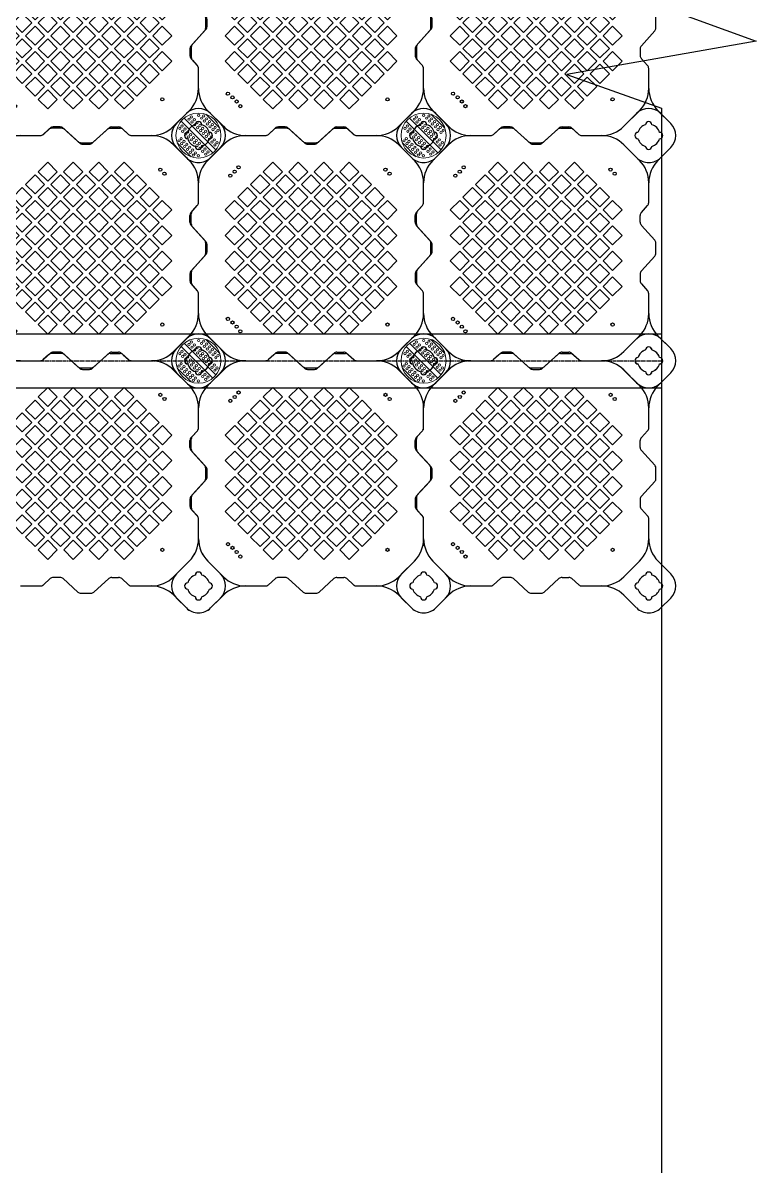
# Model space of a CAD drawing. Header units: millimetres. Extents: x -1612139 to -1260738, y 1141106 to 1536160.
# Drawn here: x -1422530 to -1420902, y 1155843 to 1158397 of the extents above; entities that cross this region are included whole.
import ezdxf

# ---------------------------------------------------------------- set-up
doc = ezdxf.new("R2010")
doc.units = ezdxf.units.MM
doc.header["$LTSCALE"] = 10
doc.linetypes.add('-6_350_HOLE$0$DASH', pattern=[0.35, 0.25, -0.1])
doc.layers.get('0').update_dxf_attribs({"linetype": 'CONTINUOUS'})
doc.layers.add('2维浮筒', color=150, linetype='CONTINUOUS', lineweight=9)
doc.layers.add('苗木图例', color=116, linetype='CONTINUOUS', lineweight=15)
doc.layers.add('DIM_SYMB', color=3, linetype='CONTINUOUS')
doc.layers.add('面板', color=253, linetype='CONTINUOUS')

# ---------------------------------------------------------------- blocks, each defined once
blk = doc.blocks.new('旗华浮筒')
at = {"layer": '面板'}
for p, q in [((-548.8, 526.9), (-526.9, 548.8)), ((-473.2, 548.8), (-444.8, 520.5)), ((-26.8, 548.8), (-55.2, 520.5)), ((26.9, 548.8), (48.8, 526.9)), ((-332.9, 513.4), (-344.7, 502.6)), ((-303.9, 516), (-326.1, 516)), ((-297.1, 513.4), (-264.4, 483.6)), ((-202.9, 513.4), (-235.6, 483.6)), ((-196.1, 516), (-173.9, 516)), ((-167.1, 513.4), (-155.3, 502.6)), ((-395.4, 500), (-351.5, 500)), ((-148.5, 500), (-104.7, 500)), ((-548.8, 473.2), (-520.5, 444.8)), ((-479.5, 444.8), (-444.8, 479.5)), ((-257.6, 481), (-242.4, 481)), ((-20.5, 444.8), (-55.2, 479.5)), ((48.8, 473.2), (20.5, 444.8)), ((-500, 351.5), (-500, 395.4)), ((0, 351.3), (0, 395.4)), ((-513.4, 332.9), (-502.6, 344.7)), ((-16.4, 329.4), (-2.6, 344.5)), ((-516, 303.9), (-516, 326.1)), ((-19, 307.4), (-19, 322.6)), ((-513.4, 297.1), (-483.6, 264.4)), ((-16.4, 300.6), (13.4, 267.9)), ((-481, 242.4), (-481, 257.6)), ((16, 238.9), (16, 261.1)), ((-513.4, 202.9), (-483.6, 235.6)), ((-16.4, 199.4), (13.4, 232.1)), ((-516, 196.1), (-516, 173.9)), ((-19, 192.6), (-19, 177.4)), ((-513.4, 167.1), (-502.6, 155.3)), ((-16.4, 170.6), (-2.6, 155.5)), ((-500, 104.7), (-500, 148.5)), ((0, 104.7), (0, 148.7)), ((-548.8, 26.8), (-520.5, 55.2)), ((-444.8, 20.5), (-479.5, 55.2)), ((-55.2, 20.5), (-20.5, 55.2)), ((48.8, 26.8), (20.5, 55.2)), ((-395.4, 0), (-351.3, 0)), ((-329.4, 16.4), (-344.5, 2.6)), ((-307.4, 19), (-322.6, 19)), ((-300.6, 16.4), (-267.9, -13.4)), ((-199.4, 16.4), (-232.1, -13.4)), ((-192.6, 19), (-177.4, 19)), ((-170.6, 16.4), (-155.5, 2.6)), ((-148.7, 0), (-104.7, 0)), ((-473.2, -48.8), (-444.8, -20.5)), ((-261.1, -16), (-238.9, -16)), ((-26.8, -48.8), (-55.2, -20.5)), ((-526.9, -48.8), (-548.8, -26.9)), ((48.8, -26.9), (26.9, -48.8))]:
    blk.add_line(p, q, dxfattribs=at)
for points in [[(-334.9, 398.5), (-313.6, 419.7), (-334.9, 440.9), (-356.1, 419.7)], [(-278.3, 398.5), (-257.1, 419.7), (-278.3, 440.9), (-299.5, 419.7)], [(-221.7, 398.5), (-200.5, 419.7), (-221.7, 440.9), (-242.9, 419.7)], [(-165.1, 398.5), (-143.9, 419.7), (-165.1, 440.9), (-186.4, 419.7)], [(-363.1, 370.2), (-341.9, 391.4), (-363.1, 412.6), (-384.4, 391.4)], [(-306.6, 370.2), (-285.4, 391.4), (-306.6, 412.6), (-327.8, 391.4)], [(-250, 370.2), (-228.8, 391.4), (-250, 412.6), (-271.2, 391.4)], [(-193.4, 370.2), (-172.2, 391.4), (-193.4, 412.6), (-214.6, 391.4)], [(-136.9, 370.2), (-115.6, 391.4), (-136.9, 412.6), (-158.1, 391.4)], [(-391.4, 341.9), (-370.2, 363.1), (-391.4, 384.4), (-412.6, 363.1)], [(-334.9, 341.9), (-313.6, 363.1), (-334.9, 384.4), (-356.1, 363.1)], [(-278.3, 341.9), (-257.1, 363.1), (-278.3, 384.4), (-299.5, 363.1)], [(-221.7, 341.9), (-200.5, 363.1), (-221.7, 384.4), (-242.9, 363.1)], [(-165.1, 341.9), (-143.9, 363.1), (-165.1, 384.4), (-186.4, 363.1)], [(-108.6, 341.9), (-87.4, 363.1), (-108.6, 384.4), (-129.8, 363.1)], [(-419.7, 313.6), (-398.5, 334.9), (-419.7, 356.1), (-440.9, 334.9)], [(-363.1, 313.6), (-341.9, 334.9), (-363.1, 356.1), (-384.4, 334.9)], [(-306.6, 313.6), (-285.4, 334.9), (-306.6, 356.1), (-327.8, 334.9)], [(-250, 313.6), (-228.8, 334.9), (-250, 356.1), (-271.2, 334.9)], [(-193.4, 313.6), (-172.2, 334.9), (-193.4, 356.1), (-214.6, 334.9)], [(-136.9, 313.6), (-115.6, 334.9), (-136.9, 356.1), (-158.1, 334.9)], [(-80.3, 313.6), (-59.1, 334.9), (-80.3, 356.1), (-101.5, 334.9)], [(-391.4, 285.4), (-370.2, 306.6), (-391.4, 327.8), (-412.6, 306.6)], [(-334.9, 285.4), (-313.6, 306.6), (-334.9, 327.8), (-356.1, 306.6)], [(-278.3, 285.4), (-257.1, 306.6), (-278.3, 327.8), (-299.5, 306.6)], [(-221.7, 285.4), (-200.5, 306.6), (-221.7, 327.8), (-242.9, 306.6)], [(-165.1, 285.4), (-143.9, 306.6), (-165.1, 327.8), (-186.4, 306.6)], [(-108.6, 285.4), (-87.4, 306.6), (-108.6, 327.8), (-129.8, 306.6)], [(-419.7, 257.1), (-398.5, 278.3), (-419.7, 299.5), (-440.9, 278.3)], [(-363.1, 257.1), (-341.9, 278.3), (-363.1, 299.5), (-384.4, 278.3)], [(-306.6, 257.1), (-285.4, 278.3), (-306.6, 299.5), (-327.8, 278.3)], [(-250, 257.1), (-228.8, 278.3), (-250, 299.5), (-271.2, 278.3)], [(-193.4, 257.1), (-172.2, 278.3), (-193.4, 299.5), (-214.6, 278.3)], [(-136.9, 257.1), (-115.6, 278.3), (-136.9, 299.5), (-158.1, 278.3)], [(-80.3, 257.1), (-59.1, 278.3), (-80.3, 299.5), (-101.5, 278.3)], [(-391.4, 228.8), (-370.2, 250), (-391.4, 271.2), (-412.6, 250)], [(-334.9, 228.8), (-313.6, 250), (-334.9, 271.2), (-356.1, 250)], [(-278.3, 228.8), (-257.1, 250), (-278.3, 271.2), (-299.5, 250)], [(-221.7, 228.8), (-200.5, 250), (-221.7, 271.2), (-242.9, 250)], [(-165.1, 228.8), (-143.9, 250), (-165.1, 271.2), (-186.4, 250)], [(-108.6, 228.8), (-87.4, 250), (-108.6, 271.2), (-129.8, 250)], [(-419.7, 200.5), (-398.5, 221.7), (-419.7, 242.9), (-440.9, 221.7)], [(-363.1, 200.5), (-341.9, 221.7), (-363.1, 242.9), (-384.4, 221.7)], [(-306.6, 200.5), (-285.4, 221.7), (-306.6, 242.9), (-327.8, 221.7)], [(-250, 200.5), (-228.8, 221.7), (-250, 242.9), (-271.2, 221.7)], [(-193.4, 200.5), (-172.2, 221.7), (-193.4, 242.9), (-214.6, 221.7)], [(-136.9, 200.5), (-115.6, 221.7), (-136.9, 242.9), (-158.1, 221.7)], [(-80.3, 200.5), (-59.1, 221.7), (-80.3, 242.9), (-101.5, 221.7)], [(-391.4, 172.2), (-370.2, 193.4), (-391.4, 214.6), (-412.6, 193.4)], [(-334.9, 172.2), (-313.6, 193.4), (-334.9, 214.6), (-356.1, 193.4)], [(-278.3, 172.2), (-257.1, 193.4), (-278.3, 214.6), (-299.5, 193.4)], [(-221.7, 172.2), (-200.5, 193.4), (-221.7, 214.6), (-242.9, 193.4)], [(-165.1, 172.2), (-143.9, 193.4), (-165.1, 214.6), (-186.4, 193.4)], [(-108.6, 172.2), (-87.4, 193.4), (-108.6, 214.6), (-129.8, 193.4)], [(-419.7, 143.9), (-398.5, 165.1), (-419.7, 186.4), (-440.9, 165.1)], [(-363.1, 143.9), (-341.9, 165.1), (-363.1, 186.4), (-384.4, 165.1)], [(-306.6, 143.9), (-285.4, 165.1), (-306.6, 186.4), (-327.8, 165.1)], [(-250, 143.9), (-228.8, 165.1), (-250, 186.4), (-271.2, 165.1)], [(-193.4, 143.9), (-172.2, 165.1), (-193.4, 186.4), (-214.6, 165.1)], [(-136.9, 143.9), (-115.6, 165.1), (-136.9, 186.4), (-158.1, 165.1)], [(-80.3, 143.9), (-59.1, 165.1), (-80.3, 186.4), (-101.5, 165.1)], [(-391.4, 115.6), (-370.2, 136.9), (-391.4, 158.1), (-412.6, 136.9)], [(-334.9, 115.6), (-313.6, 136.9), (-334.9, 158.1), (-356.1, 136.9)], [(-278.3, 115.6), (-257.1, 136.9), (-278.3, 158.1), (-299.5, 136.9)], [(-221.7, 115.6), (-200.5, 136.9), (-221.7, 158.1), (-242.9, 136.9)], [(-165.1, 115.6), (-143.9, 136.9), (-165.1, 158.1), (-186.4, 136.9)], [(-108.6, 115.6), (-87.4, 136.9), (-108.6, 158.1), (-129.8, 136.9)], [(-363.1, 87.4), (-341.9, 108.6), (-363.1, 129.8), (-384.4, 108.6)], [(-306.6, 87.4), (-285.4, 108.6), (-306.6, 129.8), (-327.8, 108.6)], [(-250, 87.4), (-228.8, 108.6), (-250, 129.8), (-271.2, 108.6)], [(-193.4, 87.4), (-172.2, 108.6), (-193.4, 129.8), (-214.6, 108.6)], [(-136.9, 87.4), (-115.6, 108.6), (-136.9, 129.8), (-158.1, 108.6)], [(-334.9, 59.1), (-313.6, 80.3), (-334.9, 101.5), (-356.1, 80.3)], [(-278.3, 59.1), (-257.1, 80.3), (-278.3, 101.5), (-299.5, 80.3)], [(-221.7, 59.1), (-200.5, 80.3), (-221.7, 101.5), (-242.9, 80.3)], [(-165.1, 59.1), (-143.9, 80.3), (-165.1, 101.5), (-186.4, 80.3)]]:
    blk.add_lwpolyline(points, close=True, dxfattribs=at)
for centre in [(-429.4, 411), (-419.7, 419.7), (-411, 429.4), (-84.8, 424.4), (-75.6, 415.2), (-434.7, 92.9), (-424.4, 84.8), (-415.2, 75.6), (-80.3, 80.3), (-407.1, 65.3)]:
    blk.add_circle(centre, 3.5, dxfattribs=at)
for centre, radius, start, end in [((-500, 522), 38, 45, 135), ((0, 522), 38, 45, 135), ((-522, 500), 38, 135, 225), ((-500, 500), 25, 106.2602, 163.7398), ((-500, 524), 7, 0, 180), ((-500, 500), 25, 16.2602, 73.7398), ((-395.3, 570), 70, 225, 270), ((-326.1, 506), 10, 90, 132.2737), ((-303.9, 506), 10, 47.7263, 90), ((-196.1, 506), 10, 90, 132.2737), ((-173.9, 506), 10, 47.7263, 90), ((-104.7, 570), 70, 270, 315), ((0, 500), 25, 106.2602, 163.7398), ((0, 524), 7, 0, 180), ((0, 500), 25, 16.2602, 73.7398), ((22, 500), 38, 315, 45), ((-524, 500), 7, 90, 270), ((-500, 500), 25, 196.2602, 253.7398), ((-500, 500), 25, 286.2602, 343.7398), ((-476, 500), 7, 270, 90), ((-395.3, 430), 70, 90, 135), ((-351.5, 510), 10, 270, 312.2737), ((-148.5, 510), 10, 227.7263, 270), ((-104.7, 430), 70, 45, 90), ((-24, 500), 7, 90, 270), ((0, 500), 25, 196.2602, 253.7398), ((0, 500), 25, 286.2602, 343.7398), ((24, 500), 7, 270, 90), ((-500, 476), 7, 180, 0), ((-257.6, 491), 10, 227.7263, 270), ((-242.4, 491), 10, 270, 312.2737), ((0, 476), 7, 180, 0), ((-570, 395.3), 70, 0, 45), ((-430, 395.3), 70, 135, 180), ((-70, 395.3), 70, 0, 45), ((70, 395.3), 70, 135, 180), ((-506, 326.1), 10, 137.7263, 180), ((-510, 351.5), 10, 317.7263, 0), ((-10, 351.3), 10, 317.7263, 0), ((-9, 322.6), 10, 137.7263, 180), ((-9, 307.4), 10, 180, 222.2737), ((-506, 303.9), 10, 180, 222.2737), ((-491, 257.6), 10, 0, 42.2737), ((6, 261.1), 10, 0, 42.2737), ((-491, 242.4), 10, 317.7263, 0), ((6, 238.9), 10, 317.7263, 0), ((-506, 196.1), 10, 137.7263, 180), ((-9, 192.6), 10, 137.7263, 180), ((-506, 173.9), 10, 180, 222.2737), ((-510, 148.5), 10, 0, 42.2737), ((-9, 177.4), 10, 180, 222.2737), ((-10, 148.7), 10, 0, 42.2737), ((-570, 104.7), 70, 315, 0), ((-430, 104.7), 70, 180, 225), ((-70, 104.7), 70, 315, 0), ((70, 104.7), 70, 180, 225), ((-522, 0), 38, 135, 225), ((-500, 24), 7, 0, 180), ((0, 24), 7, 0, 180), ((22, 0), 38, 315, 45), ((-524, 0), 7, 90, 270), ((-500, 0), 25, 106.2602, 163.7398), ((-500, 0), 25, 16.2602, 73.7398), ((-476, 0), 7, 270, 90), ((-395.3, 70), 70, 225, 270), ((-395.3, -70), 70, 90, 135), ((-351.3, 10), 10, 270, 312.2737), ((-322.6, 9), 10, 90, 132.2737), ((-307.4, 9), 10, 47.7263, 90), ((-192.6, 9), 10, 90, 132.2737), ((-177.4, 9), 10, 47.7263, 90), ((-148.7, 10), 10, 227.7263, 270), ((-104.7, 70), 70, 270, 315), ((-104.7, -70), 70, 45, 90), ((-24, 0), 7, 90, 270), ((0, 0), 25, 106.2602, 163.7398), ((0, 0), 25, 16.2602, 73.7398), ((24, 0), 7, 270, 90), ((-500, 0), 25, 196.2602, 253.7398), ((-500, -24), 7, 180, 0), ((-500, 0), 25, 286.2602, 343.7398), ((-261.1, -6), 10, 227.7263, 270), ((-238.9, -6), 10, 270, 312.2737), ((0, 0), 25, 196.2602, 253.7398), ((0, -24), 7, 180, 0), ((0, 0), 25, 286.2602, 343.7398), ((-500, -22), 38, 225, 315), ((0, -22), 38, 225, 315)]:
    blk.add_arc(centre, radius, start, end, dxfattribs=at)
blk = doc.blocks.new('getr')
at = {"layer": '面板'}
for p, q in [((49316.2, -33155), (49287.9, -33183.4)), ((49294.2, -33177), (49316.2, -33155)), ((49369.9, -33155), (49398.2, -33183.4)), ((49370, -33155), (49391.9, -33177)), ((49816.2, -33155), (49787.9, -33183.4)), ((49794.2, -33177), (49816.2, -33155)), ((49869.9, -33155), (49898.2, -33183.4)), ((49870, -33155), (49891.9, -33177)), ((50316.2, -33155), (50287.9, -33183.4)), ((50370, -33155), (50391.9, -33177)), ((49010.2, -33190.5), (48998.3, -33201.3)), ((49039.2, -33187.9), (49016.9, -33187.9)), ((49045.9, -33190.5), (49078.7, -33220.3)), ((49140.2, -33190.5), (49107.4, -33220.3)), ((49146.9, -33187.9), (49169.2, -33187.9)), ((49175.9, -33190.5), (49187.8, -33201.3)), ((49510.2, -33190.5), (49498.3, -33201.3)), ((49539.2, -33187.9), (49516.9, -33187.9)), ((49545.9, -33190.5), (49578.7, -33220.3)), ((49640.2, -33190.5), (49607.4, -33220.3)), ((49646.9, -33187.9), (49669.2, -33187.9)), ((49675.9, -33190.5), (49687.8, -33201.3)), ((50010.2, -33190.5), (49998.3, -33201.3)), ((50039.2, -33187.9), (50016.9, -33187.9)), ((50045.9, -33190.5), (50078.7, -33220.3)), ((50140.2, -33190.5), (50107.4, -33220.3)), ((50146.9, -33187.9), (50169.2, -33187.9)), ((50175.9, -33190.5), (50187.8, -33201.3)), ((48947.7, -33203.9), (48991.6, -33203.9)), ((49194.5, -33203.9), (49238.3, -33203.9)), ((49447.7, -33203.9), (49491.6, -33203.9)), ((49694.5, -33203.9), (49738.3, -33203.9)), ((49947.7, -33203.9), (49991.6, -33203.9)), ((50194.5, -33203.9), (50238.3, -33203.9)), ((49085.4, -33222.9), (49100.7, -33222.9)), ((49322.6, -33259.1), (49287.8, -33224.4)), ((49294.2, -33230.7), (49322.6, -33259)), ((49363.6, -33259.1), (49398.3, -33224.4)), ((49391.9, -33230.7), (49363.6, -33259)), ((49585.4, -33222.9), (49600.7, -33222.9)), ((49822.6, -33259.1), (49787.8, -33224.4)), ((49794.2, -33230.7), (49822.6, -33259)), ((49863.6, -33259.1), (49898.3, -33224.4)), ((49891.9, -33230.7), (49863.6, -33259)), ((50085.4, -33222.9), (50100.7, -33222.9)), ((50322.6, -33259.1), (50287.8, -33224.4)), ((50391.9, -33230.7), (50363.6, -33259)), ((49343.1, -33352.6), (49343.1, -33308.5)), ((49343.1, -33352.4), (49343.1, -33308.5)), ((49843.1, -33352.6), (49843.1, -33308.5)), ((49843.1, -33352.4), (49843.1, -33308.5)), ((50343.1, -33352.6), (50343.1, -33308.5)), ((49326.7, -33374.5), (49340.5, -33359.3)), ((49329.7, -33371), (49340.5, -33359.1)), ((49826.7, -33374.5), (49840.5, -33359.3)), ((49829.7, -33371), (49840.5, -33359.1)), ((50326.7, -33374.5), (50340.5, -33359.3)), ((49324.1, -33396.5), (49324.1, -33381.2)), ((49327.1, -33400), (49327.1, -33377.7)), ((49824.1, -33396.5), (49824.1, -33381.2)), ((49827.1, -33400), (49827.1, -33377.7)), ((50324.1, -33396.5), (50324.1, -33381.2)), ((49326.7, -33403.2), (49356.5, -33436)), ((49329.7, -33406.7), (49359.5, -33439.5)), ((49826.7, -33403.2), (49856.5, -33436)), ((49829.7, -33406.7), (49859.5, -33439.5)), ((50326.7, -33403.2), (50356.5, -33436)), ((49359.1, -33465), (49359.1, -33442.7)), ((49362.1, -33461.5), (49362.1, -33446.2)), ((49859.1, -33465), (49859.1, -33442.7)), ((49862.1, -33461.5), (49862.1, -33446.2)), ((50359.1, -33465), (50359.1, -33442.7)), ((49326.7, -33504.5), (49356.5, -33471.7)), ((49329.7, -33501), (49359.5, -33468.2)), ((49826.7, -33504.5), (49856.5, -33471.7)), ((49829.7, -33501), (49859.5, -33468.2)), ((50326.7, -33504.5), (50356.5, -33471.7)), ((49324.1, -33511.2), (49324.1, -33526.5)), ((49327.1, -33507.7), (49327.1, -33530)), ((49824.1, -33511.2), (49824.1, -33526.5)), ((49827.1, -33507.7), (49827.1, -33530)), ((50324.1, -33511.2), (50324.1, -33526.5)), ((49326.7, -33533.2), (49340.5, -33548.4)), ((49329.7, -33536.7), (49340.5, -33548.6)), ((49826.7, -33533.2), (49840.5, -33548.4)), ((49829.7, -33536.7), (49840.5, -33548.6)), ((50326.7, -33533.2), (50340.5, -33548.4)), ((49343.1, -33599.1), (49343.1, -33555.1)), ((49343.1, -33599.1), (49343.1, -33555.3)), ((49843.1, -33599.1), (49843.1, -33555.1)), ((49843.1, -33599.1), (49843.1, -33555.3)), ((50343.1, -33599.1), (50343.1, -33555.1)), ((49287.8, -33683.4), (49322.6, -33648.6)), ((49294.2, -33677), (49322.6, -33648.7)), ((49398.3, -33683.4), (49363.6, -33648.6)), ((49391.9, -33677), (49363.6, -33648.7)), ((49787.8, -33683.4), (49822.6, -33648.6)), ((49794.2, -33677), (49822.6, -33648.7)), ((49898.3, -33683.4), (49863.6, -33648.6)), ((49891.9, -33677), (49863.6, -33648.7)), ((50287.8, -33683.4), (50322.6, -33648.6)), ((50391.9, -33677), (50363.6, -33648.7)), ((49013.7, -33687.5), (48998.5, -33701.3)), ((49035.7, -33684.9), (49020.4, -33684.9)), ((49042.4, -33687.5), (49075.2, -33717.3)), ((49143.7, -33687.5), (49110.9, -33717.3)), ((49150.4, -33684.9), (49165.7, -33684.9)), ((49172.4, -33687.5), (49187.6, -33701.3)), ((49513.7, -33687.5), (49498.5, -33701.3)), ((49535.7, -33684.9), (49520.4, -33684.9)), ((49542.4, -33687.5), (49575.2, -33717.3)), ((49643.7, -33687.5), (49610.9, -33717.3)), ((49650.4, -33684.9), (49665.7, -33684.9)), ((49672.4, -33687.5), (49687.6, -33701.3)), ((50013.7, -33687.5), (49998.5, -33701.3)), ((50035.7, -33684.9), (50020.4, -33684.9)), ((50042.4, -33687.5), (50075.2, -33717.3)), ((50143.7, -33687.5), (50110.9, -33717.3)), ((50150.4, -33684.9), (50165.7, -33684.9)), ((50172.4, -33687.5), (50187.6, -33701.3)), ((48947.7, -33703.9), (48991.8, -33703.9)), ((49081.9, -33719.9), (49104.2, -33719.9)), ((49194.3, -33703.9), (49238.3, -33703.9)), ((49316.2, -33752.7), (49287.9, -33724.4)), ((49369.9, -33752.7), (49398.2, -33724.4)), ((49447.7, -33703.9), (49491.8, -33703.9)), ((49581.9, -33719.9), (49604.2, -33719.9)), ((49694.3, -33703.9), (49738.3, -33703.9)), ((49816.2, -33752.7), (49787.9, -33724.4)), ((49869.9, -33752.7), (49898.2, -33724.4)), ((49947.7, -33703.9), (49991.8, -33703.9)), ((50081.9, -33719.9), (50104.2, -33719.9)), ((50194.3, -33703.9), (50238.3, -33703.9)), ((50316.2, -33752.7), (50287.9, -33724.4)), ((49316.2, -33752.7), (49294.2, -33730.8)), ((49391.9, -33730.8), (49370, -33752.7)), ((49816.2, -33752.7), (49794.2, -33730.8)), ((49891.9, -33730.8), (49870, -33752.7)), ((50391.9, -33730.8), (50370, -33752.7))]:
    blk.add_line(p, q, dxfattribs=at)
for points in [[(49008.2, -33305.4), (49029.4, -33284.2), (49008.2, -33263), (48987, -33284.2)], [(49064.8, -33305.4), (49086, -33284.2), (49064.8, -33263), (49043.6, -33284.2)], [(49121.4, -33305.4), (49142.6, -33284.2), (49121.4, -33263), (49100.1, -33284.2)], [(49177.9, -33305.4), (49199.1, -33284.2), (49177.9, -33263), (49156.7, -33284.2)], [(49508.2, -33305.4), (49529.4, -33284.2), (49508.2, -33263), (49487, -33284.2)], [(49564.8, -33305.4), (49586, -33284.2), (49564.8, -33263), (49543.6, -33284.2)], [(49621.4, -33305.4), (49642.6, -33284.2), (49621.4, -33263), (49600.1, -33284.2)], [(49677.9, -33305.4), (49699.1, -33284.2), (49677.9, -33263), (49656.7, -33284.2)], [(50008.2, -33305.4), (50029.4, -33284.2), (50008.2, -33263), (49987, -33284.2)], [(50064.8, -33305.4), (50086, -33284.2), (50064.8, -33263), (50043.6, -33284.2)], [(50121.4, -33305.4), (50142.6, -33284.2), (50121.4, -33263), (50100.1, -33284.2)], [(50177.9, -33305.4), (50199.1, -33284.2), (50177.9, -33263), (50156.7, -33284.2)], [(48979.9, -33333.7), (49001.2, -33312.5), (48979.9, -33291.2), (48958.7, -33312.5)], [(49036.5, -33333.7), (49057.7, -33312.5), (49036.5, -33291.2), (49015.3, -33312.5)], [(49093.1, -33333.7), (49114.3, -33312.5), (49093.1, -33291.2), (49071.9, -33312.5)], [(49149.6, -33333.7), (49170.9, -33312.5), (49149.6, -33291.2), (49128.4, -33312.5)], [(49206.2, -33333.7), (49227.4, -33312.5), (49206.2, -33291.2), (49185, -33312.5)], [(49479.9, -33333.7), (49501.2, -33312.5), (49479.9, -33291.2), (49458.7, -33312.5)], [(49536.5, -33333.7), (49557.7, -33312.5), (49536.5, -33291.2), (49515.3, -33312.5)], [(49593.1, -33333.7), (49614.3, -33312.5), (49593.1, -33291.2), (49571.9, -33312.5)], [(49649.6, -33333.7), (49670.9, -33312.5), (49649.6, -33291.2), (49628.4, -33312.5)], [(49706.2, -33333.7), (49727.4, -33312.5), (49706.2, -33291.2), (49685, -33312.5)], [(49979.9, -33333.7), (50001.2, -33312.5), (49979.9, -33291.2), (49958.7, -33312.5)], [(50036.5, -33333.7), (50057.7, -33312.5), (50036.5, -33291.2), (50015.3, -33312.5)], [(50093.1, -33333.7), (50114.3, -33312.5), (50093.1, -33291.2), (50071.9, -33312.5)], [(50149.6, -33333.7), (50170.9, -33312.5), (50149.6, -33291.2), (50128.4, -33312.5)], [(50206.2, -33333.7), (50227.4, -33312.5), (50206.2, -33291.2), (50185, -33312.5)], [(48951.7, -33361.9), (48972.9, -33340.7), (48951.7, -33319.5), (48930.4, -33340.7)], [(49008.2, -33361.9), (49029.4, -33340.7), (49008.2, -33319.5), (48987, -33340.7)], [(49064.8, -33361.9), (49086, -33340.7), (49064.8, -33319.5), (49043.6, -33340.7)], [(49121.4, -33361.9), (49142.6, -33340.7), (49121.4, -33319.5), (49100.1, -33340.7)], [(49177.9, -33361.9), (49199.1, -33340.7), (49177.9, -33319.5), (49156.7, -33340.7)], [(49234.5, -33361.9), (49255.7, -33340.7), (49234.5, -33319.5), (49213.3, -33340.7)], [(49451.7, -33361.9), (49472.9, -33340.7), (49451.7, -33319.5), (49430.4, -33340.7)], [(49508.2, -33361.9), (49529.4, -33340.7), (49508.2, -33319.5), (49487, -33340.7)], [(49564.8, -33361.9), (49586, -33340.7), (49564.8, -33319.5), (49543.6, -33340.7)], [(49621.4, -33361.9), (49642.6, -33340.7), (49621.4, -33319.5), (49600.1, -33340.7)], [(49677.9, -33361.9), (49699.1, -33340.7), (49677.9, -33319.5), (49656.7, -33340.7)], [(49734.5, -33361.9), (49755.7, -33340.7), (49734.5, -33319.5), (49713.3, -33340.7)], [(49951.7, -33361.9), (49972.9, -33340.7), (49951.7, -33319.5), (49930.4, -33340.7)], [(50008.2, -33361.9), (50029.4, -33340.7), (50008.2, -33319.5), (49987, -33340.7)], [(50064.8, -33361.9), (50086, -33340.7), (50064.8, -33319.5), (50043.6, -33340.7)], [(50121.4, -33361.9), (50142.6, -33340.7), (50121.4, -33319.5), (50100.1, -33340.7)], [(50177.9, -33361.9), (50199.1, -33340.7), (50177.9, -33319.5), (50156.7, -33340.7)], [(50234.5, -33361.9), (50255.7, -33340.7), (50234.5, -33319.5), (50213.3, -33340.7)], [(48979.9, -33390.2), (49001.2, -33369), (48979.9, -33347.8), (48958.7, -33369)], [(49036.5, -33390.2), (49057.7, -33369), (49036.5, -33347.8), (49015.3, -33369)], [(49093.1, -33390.2), (49114.3, -33369), (49093.1, -33347.8), (49071.9, -33369)], [(49149.6, -33390.2), (49170.9, -33369), (49149.6, -33347.8), (49128.4, -33369)], [(49206.2, -33390.2), (49227.4, -33369), (49206.2, -33347.8), (49185, -33369)], [(49262.8, -33390.2), (49284, -33369), (49262.8, -33347.8), (49241.6, -33369)], [(49423.4, -33390.2), (49444.6, -33369), (49423.4, -33347.8), (49402.2, -33369)], [(49479.9, -33390.2), (49501.2, -33369), (49479.9, -33347.8), (49458.7, -33369)], [(49536.5, -33390.2), (49557.7, -33369), (49536.5, -33347.8), (49515.3, -33369)], [(49593.1, -33390.2), (49614.3, -33369), (49593.1, -33347.8), (49571.9, -33369)], [(49649.6, -33390.2), (49670.9, -33369), (49649.6, -33347.8), (49628.4, -33369)], [(49706.2, -33390.2), (49727.4, -33369), (49706.2, -33347.8), (49685, -33369)], [(49762.8, -33390.2), (49784, -33369), (49762.8, -33347.8), (49741.6, -33369)], [(49923.4, -33390.2), (49944.6, -33369), (49923.4, -33347.8), (49902.2, -33369)], [(49979.9, -33390.2), (50001.2, -33369), (49979.9, -33347.8), (49958.7, -33369)], [(50036.5, -33390.2), (50057.7, -33369), (50036.5, -33347.8), (50015.3, -33369)], [(50093.1, -33390.2), (50114.3, -33369), (50093.1, -33347.8), (50071.9, -33369)], [(50149.6, -33390.2), (50170.9, -33369), (50149.6, -33347.8), (50128.4, -33369)], [(50206.2, -33390.2), (50227.4, -33369), (50206.2, -33347.8), (50185, -33369)], [(50262.8, -33390.2), (50284, -33369), (50262.8, -33347.8), (50241.6, -33369)], [(48951.7, -33418.5), (48972.9, -33397.3), (48951.7, -33376.1), (48930.4, -33397.3)], [(49008.2, -33418.5), (49029.4, -33397.3), (49008.2, -33376.1), (48987, -33397.3)], [(49064.8, -33418.5), (49086, -33397.3), (49064.8, -33376.1), (49043.6, -33397.3)], [(49121.4, -33418.5), (49142.6, -33397.3), (49121.4, -33376.1), (49100.1, -33397.3)], [(49177.9, -33418.5), (49199.1, -33397.3), (49177.9, -33376.1), (49156.7, -33397.3)], [(49234.5, -33418.5), (49255.7, -33397.3), (49234.5, -33376.1), (49213.3, -33397.3)], [(49451.7, -33418.5), (49472.9, -33397.3), (49451.7, -33376.1), (49430.4, -33397.3)], [(49508.2, -33418.5), (49529.4, -33397.3), (49508.2, -33376.1), (49487, -33397.3)], [(49564.8, -33418.5), (49586, -33397.3), (49564.8, -33376.1), (49543.6, -33397.3)], [(49621.4, -33418.5), (49642.6, -33397.3), (49621.4, -33376.1), (49600.1, -33397.3)], [(49677.9, -33418.5), (49699.1, -33397.3), (49677.9, -33376.1), (49656.7, -33397.3)], [(49734.5, -33418.5), (49755.7, -33397.3), (49734.5, -33376.1), (49713.3, -33397.3)], [(49951.7, -33418.5), (49972.9, -33397.3), (49951.7, -33376.1), (49930.4, -33397.3)], [(50008.2, -33418.5), (50029.4, -33397.3), (50008.2, -33376.1), (49987, -33397.3)], [(50064.8, -33418.5), (50086, -33397.3), (50064.8, -33376.1), (50043.6, -33397.3)], [(50121.4, -33418.5), (50142.6, -33397.3), (50121.4, -33376.1), (50100.1, -33397.3)], [(50177.9, -33418.5), (50199.1, -33397.3), (50177.9, -33376.1), (50156.7, -33397.3)], [(50234.5, -33418.5), (50255.7, -33397.3), (50234.5, -33376.1), (50213.3, -33397.3)], [(48979.9, -33446.8), (49001.2, -33425.6), (48979.9, -33404.4), (48958.7, -33425.6)], [(49036.5, -33446.8), (49057.7, -33425.6), (49036.5, -33404.4), (49015.3, -33425.6)], [(49093.1, -33446.8), (49114.3, -33425.6), (49093.1, -33404.4), (49071.9, -33425.6)], [(49149.6, -33446.8), (49170.9, -33425.6), (49149.6, -33404.4), (49128.4, -33425.6)], [(49206.2, -33446.8), (49227.4, -33425.6), (49206.2, -33404.4), (49185, -33425.6)], [(49262.8, -33446.8), (49284, -33425.6), (49262.8, -33404.4), (49241.6, -33425.6)], [(49423.4, -33446.8), (49444.6, -33425.6), (49423.4, -33404.4), (49402.2, -33425.6)], [(49479.9, -33446.8), (49501.2, -33425.6), (49479.9, -33404.4), (49458.7, -33425.6)], [(49536.5, -33446.8), (49557.7, -33425.6), (49536.5, -33404.4), (49515.3, -33425.6)], [(49593.1, -33446.8), (49614.3, -33425.6), (49593.1, -33404.4), (49571.9, -33425.6)], [(49649.6, -33446.8), (49670.9, -33425.6), (49649.6, -33404.4), (49628.4, -33425.6)], [(49706.2, -33446.8), (49727.4, -33425.6), (49706.2, -33404.4), (49685, -33425.6)], [(49762.8, -33446.8), (49784, -33425.6), (49762.8, -33404.4), (49741.6, -33425.6)], [(49923.4, -33446.8), (49944.6, -33425.6), (49923.4, -33404.4), (49902.2, -33425.6)], [(49979.9, -33446.8), (50001.2, -33425.6), (49979.9, -33404.4), (49958.7, -33425.6)], [(50036.5, -33446.8), (50057.7, -33425.6), (50036.5, -33404.4), (50015.3, -33425.6)], [(50093.1, -33446.8), (50114.3, -33425.6), (50093.1, -33404.4), (50071.9, -33425.6)], [(50149.6, -33446.8), (50170.9, -33425.6), (50149.6, -33404.4), (50128.4, -33425.6)], [(50206.2, -33446.8), (50227.4, -33425.6), (50206.2, -33404.4), (50185, -33425.6)], [(50262.8, -33446.8), (50284, -33425.6), (50262.8, -33404.4), (50241.6, -33425.6)], [(48951.7, -33475.1), (48972.9, -33453.9), (48951.7, -33432.7), (48930.4, -33453.9)], [(49008.2, -33475.1), (49029.4, -33453.9), (49008.2, -33432.7), (48987, -33453.9)], [(49064.8, -33475.1), (49086, -33453.9), (49064.8, -33432.7), (49043.6, -33453.9)], [(49121.4, -33475.1), (49142.6, -33453.9), (49121.4, -33432.7), (49100.1, -33453.9)], [(49177.9, -33475.1), (49199.1, -33453.9), (49177.9, -33432.7), (49156.7, -33453.9)], [(49234.5, -33475.1), (49255.7, -33453.9), (49234.5, -33432.7), (49213.3, -33453.9)], [(49451.7, -33475.1), (49472.9, -33453.9), (49451.7, -33432.7), (49430.4, -33453.9)], [(49508.2, -33475.1), (49529.4, -33453.9), (49508.2, -33432.7), (49487, -33453.9)], [(49564.8, -33475.1), (49586, -33453.9), (49564.8, -33432.7), (49543.6, -33453.9)], [(49621.4, -33475.1), (49642.6, -33453.9), (49621.4, -33432.7), (49600.1, -33453.9)], [(49677.9, -33475.1), (49699.1, -33453.9), (49677.9, -33432.7), (49656.7, -33453.9)], [(49734.5, -33475.1), (49755.7, -33453.9), (49734.5, -33432.7), (49713.3, -33453.9)], [(49951.7, -33475.1), (49972.9, -33453.9), (49951.7, -33432.7), (49930.4, -33453.9)], [(50008.2, -33475.1), (50029.4, -33453.9), (50008.2, -33432.7), (49987, -33453.9)], [(50064.8, -33475.1), (50086, -33453.9), (50064.8, -33432.7), (50043.6, -33453.9)], [(50121.4, -33475.1), (50142.6, -33453.9), (50121.4, -33432.7), (50100.1, -33453.9)], [(50177.9, -33475.1), (50199.1, -33453.9), (50177.9, -33432.7), (50156.7, -33453.9)], [(50234.5, -33475.1), (50255.7, -33453.9), (50234.5, -33432.7), (50213.3, -33453.9)], [(48979.9, -33503.4), (49001.2, -33482.2), (48979.9, -33460.9), (48958.7, -33482.2)], [(49036.5, -33503.4), (49057.7, -33482.2), (49036.5, -33460.9), (49015.3, -33482.2)], [(49093.1, -33503.4), (49114.3, -33482.2), (49093.1, -33460.9), (49071.9, -33482.2)], [(49149.6, -33503.4), (49170.9, -33482.2), (49149.6, -33460.9), (49128.4, -33482.2)], [(49206.2, -33503.4), (49227.4, -33482.2), (49206.2, -33460.9), (49185, -33482.2)], [(49262.8, -33503.4), (49284, -33482.2), (49262.8, -33460.9), (49241.6, -33482.2)], [(49423.4, -33503.4), (49444.6, -33482.2), (49423.4, -33460.9), (49402.2, -33482.2)], [(49479.9, -33503.4), (49501.2, -33482.2), (49479.9, -33460.9), (49458.7, -33482.2)], [(49536.5, -33503.4), (49557.7, -33482.2), (49536.5, -33460.9), (49515.3, -33482.2)], [(49593.1, -33503.4), (49614.3, -33482.2), (49593.1, -33460.9), (49571.9, -33482.2)], [(49649.6, -33503.4), (49670.9, -33482.2), (49649.6, -33460.9), (49628.4, -33482.2)], [(49706.2, -33503.4), (49727.4, -33482.2), (49706.2, -33460.9), (49685, -33482.2)], [(49762.8, -33503.4), (49784, -33482.2), (49762.8, -33460.9), (49741.6, -33482.2)], [(49923.4, -33503.4), (49944.6, -33482.2), (49923.4, -33460.9), (49902.2, -33482.2)], [(49979.9, -33503.4), (50001.2, -33482.2), (49979.9, -33460.9), (49958.7, -33482.2)], [(50036.5, -33503.4), (50057.7, -33482.2), (50036.5, -33460.9), (50015.3, -33482.2)], [(50093.1, -33503.4), (50114.3, -33482.2), (50093.1, -33460.9), (50071.9, -33482.2)], [(50149.6, -33503.4), (50170.9, -33482.2), (50149.6, -33460.9), (50128.4, -33482.2)], [(50206.2, -33503.4), (50227.4, -33482.2), (50206.2, -33460.9), (50185, -33482.2)], [(50262.8, -33503.4), (50284, -33482.2), (50262.8, -33460.9), (50241.6, -33482.2)], [(48951.7, -33531.7), (48972.9, -33510.4), (48951.7, -33489.2), (48930.4, -33510.4)], [(49008.2, -33531.7), (49029.4, -33510.4), (49008.2, -33489.2), (48987, -33510.4)], [(49064.8, -33531.7), (49086, -33510.4), (49064.8, -33489.2), (49043.6, -33510.4)], [(49121.4, -33531.7), (49142.6, -33510.4), (49121.4, -33489.2), (49100.1, -33510.4)], [(49177.9, -33531.7), (49199.1, -33510.4), (49177.9, -33489.2), (49156.7, -33510.4)], [(49234.5, -33531.7), (49255.7, -33510.4), (49234.5, -33489.2), (49213.3, -33510.4)], [(49451.7, -33531.7), (49472.9, -33510.4), (49451.7, -33489.2), (49430.4, -33510.4)], [(49508.2, -33531.7), (49529.4, -33510.4), (49508.2, -33489.2), (49487, -33510.4)], [(49564.8, -33531.7), (49586, -33510.4), (49564.8, -33489.2), (49543.6, -33510.4)], [(49621.4, -33531.7), (49642.6, -33510.4), (49621.4, -33489.2), (49600.1, -33510.4)], [(49677.9, -33531.7), (49699.1, -33510.4), (49677.9, -33489.2), (49656.7, -33510.4)], [(49734.5, -33531.7), (49755.7, -33510.4), (49734.5, -33489.2), (49713.3, -33510.4)], [(49951.7, -33531.7), (49972.9, -33510.4), (49951.7, -33489.2), (49930.4, -33510.4)], [(50008.2, -33531.7), (50029.4, -33510.4), (50008.2, -33489.2), (49987, -33510.4)], [(50064.8, -33531.7), (50086, -33510.4), (50064.8, -33489.2), (50043.6, -33510.4)], [(50121.4, -33531.7), (50142.6, -33510.4), (50121.4, -33489.2), (50100.1, -33510.4)], [(50177.9, -33531.7), (50199.1, -33510.4), (50177.9, -33489.2), (50156.7, -33510.4)], [(50234.5, -33531.7), (50255.7, -33510.4), (50234.5, -33489.2), (50213.3, -33510.4)], [(48979.9, -33559.9), (49001.2, -33538.7), (48979.9, -33517.5), (48958.7, -33538.7)], [(49036.5, -33559.9), (49057.7, -33538.7), (49036.5, -33517.5), (49015.3, -33538.7)], [(49093.1, -33559.9), (49114.3, -33538.7), (49093.1, -33517.5), (49071.9, -33538.7)], [(49149.6, -33559.9), (49170.9, -33538.7), (49149.6, -33517.5), (49128.4, -33538.7)], [(49206.2, -33559.9), (49227.4, -33538.7), (49206.2, -33517.5), (49185, -33538.7)], [(49262.8, -33559.9), (49284, -33538.7), (49262.8, -33517.5), (49241.6, -33538.7)], [(49423.4, -33559.9), (49444.6, -33538.7), (49423.4, -33517.5), (49402.2, -33538.7)], [(49479.9, -33559.9), (49501.2, -33538.7), (49479.9, -33517.5), (49458.7, -33538.7)], [(49536.5, -33559.9), (49557.7, -33538.7), (49536.5, -33517.5), (49515.3, -33538.7)], [(49593.1, -33559.9), (49614.3, -33538.7), (49593.1, -33517.5), (49571.9, -33538.7)], [(49649.6, -33559.9), (49670.9, -33538.7), (49649.6, -33517.5), (49628.4, -33538.7)], [(49706.2, -33559.9), (49727.4, -33538.7), (49706.2, -33517.5), (49685, -33538.7)], [(49762.8, -33559.9), (49784, -33538.7), (49762.8, -33517.5), (49741.6, -33538.7)], [(49923.4, -33559.9), (49944.6, -33538.7), (49923.4, -33517.5), (49902.2, -33538.7)], [(49979.9, -33559.9), (50001.2, -33538.7), (49979.9, -33517.5), (49958.7, -33538.7)], [(50036.5, -33559.9), (50057.7, -33538.7), (50036.5, -33517.5), (50015.3, -33538.7)], [(50093.1, -33559.9), (50114.3, -33538.7), (50093.1, -33517.5), (50071.9, -33538.7)], [(50149.6, -33559.9), (50170.9, -33538.7), (50149.6, -33517.5), (50128.4, -33538.7)], [(50206.2, -33559.9), (50227.4, -33538.7), (50206.2, -33517.5), (50185, -33538.7)], [(50262.8, -33559.9), (50284, -33538.7), (50262.8, -33517.5), (50241.6, -33538.7)], [(48951.7, -33588.2), (48972.9, -33567), (48951.7, -33545.8), (48930.4, -33567)], [(49008.2, -33588.2), (49029.4, -33567), (49008.2, -33545.8), (48987, -33567)], [(49064.8, -33588.2), (49086, -33567), (49064.8, -33545.8), (49043.6, -33567)], [(49121.4, -33588.2), (49142.6, -33567), (49121.4, -33545.8), (49100.1, -33567)], [(49177.9, -33588.2), (49199.1, -33567), (49177.9, -33545.8), (49156.7, -33567)], [(49234.5, -33588.2), (49255.7, -33567), (49234.5, -33545.8), (49213.3, -33567)], [(49451.7, -33588.2), (49472.9, -33567), (49451.7, -33545.8), (49430.4, -33567)], [(49508.2, -33588.2), (49529.4, -33567), (49508.2, -33545.8), (49487, -33567)], [(49564.8, -33588.2), (49586, -33567), (49564.8, -33545.8), (49543.6, -33567)], [(49621.4, -33588.2), (49642.6, -33567), (49621.4, -33545.8), (49600.1, -33567)], [(49677.9, -33588.2), (49699.1, -33567), (49677.9, -33545.8), (49656.7, -33567)], [(49734.5, -33588.2), (49755.7, -33567), (49734.5, -33545.8), (49713.3, -33567)], [(49951.7, -33588.2), (49972.9, -33567), (49951.7, -33545.8), (49930.4, -33567)], [(50008.2, -33588.2), (50029.4, -33567), (50008.2, -33545.8), (49987, -33567)], [(50064.8, -33588.2), (50086, -33567), (50064.8, -33545.8), (50043.6, -33567)], [(50121.4, -33588.2), (50142.6, -33567), (50121.4, -33545.8), (50100.1, -33567)], [(50177.9, -33588.2), (50199.1, -33567), (50177.9, -33545.8), (50156.7, -33567)], [(50234.5, -33588.2), (50255.7, -33567), (50234.5, -33545.8), (50213.3, -33567)], [(48979.9, -33616.5), (49001.2, -33595.3), (48979.9, -33574.1), (48958.7, -33595.3)], [(49036.5, -33616.5), (49057.7, -33595.3), (49036.5, -33574.1), (49015.3, -33595.3)], [(49093.1, -33616.5), (49114.3, -33595.3), (49093.1, -33574.1), (49071.9, -33595.3)], [(49149.6, -33616.5), (49170.9, -33595.3), (49149.6, -33574.1), (49128.4, -33595.3)], [(49206.2, -33616.5), (49227.4, -33595.3), (49206.2, -33574.1), (49185, -33595.3)], [(49479.9, -33616.5), (49501.2, -33595.3), (49479.9, -33574.1), (49458.7, -33595.3)], [(49536.5, -33616.5), (49557.7, -33595.3), (49536.5, -33574.1), (49515.3, -33595.3)], [(49593.1, -33616.5), (49614.3, -33595.3), (49593.1, -33574.1), (49571.9, -33595.3)], [(49649.6, -33616.5), (49670.9, -33595.3), (49649.6, -33574.1), (49628.4, -33595.3)], [(49706.2, -33616.5), (49727.4, -33595.3), (49706.2, -33574.1), (49685, -33595.3)], [(49979.9, -33616.5), (50001.2, -33595.3), (49979.9, -33574.1), (49958.7, -33595.3)], [(50036.5, -33616.5), (50057.7, -33595.3), (50036.5, -33574.1), (50015.3, -33595.3)], [(50093.1, -33616.5), (50114.3, -33595.3), (50093.1, -33574.1), (50071.9, -33595.3)], [(50149.6, -33616.5), (50170.9, -33595.3), (50149.6, -33574.1), (50128.4, -33595.3)], [(50206.2, -33616.5), (50227.4, -33595.3), (50206.2, -33574.1), (50185, -33595.3)], [(49008.2, -33644.8), (49029.4, -33623.6), (49008.2, -33602.4), (48987, -33623.6)], [(49064.8, -33644.8), (49086, -33623.6), (49064.8, -33602.4), (49043.6, -33623.6)], [(49121.4, -33644.8), (49142.6, -33623.6), (49121.4, -33602.4), (49100.1, -33623.6)], [(49177.9, -33644.8), (49199.1, -33623.6), (49177.9, -33602.4), (49156.7, -33623.6)], [(49508.2, -33644.8), (49529.4, -33623.6), (49508.2, -33602.4), (49487, -33623.6)], [(49564.8, -33644.8), (49586, -33623.6), (49564.8, -33602.4), (49543.6, -33623.6)], [(49621.4, -33644.8), (49642.6, -33623.6), (49621.4, -33602.4), (49600.1, -33623.6)], [(49677.9, -33644.8), (49699.1, -33623.6), (49677.9, -33602.4), (49656.7, -33623.6)], [(50008.2, -33644.8), (50029.4, -33623.6), (50008.2, -33602.4), (49987, -33623.6)], [(50064.8, -33644.8), (50086, -33623.6), (50064.8, -33602.4), (50043.6, -33623.6)], [(50121.4, -33644.8), (50142.6, -33623.6), (50121.4, -33602.4), (50100.1, -33623.6)], [(50177.9, -33644.8), (50199.1, -33623.6), (50177.9, -33602.4), (50156.7, -33623.6)]]:
    blk.add_lwpolyline(points, close=True, dxfattribs=at)
for centre in [(49258.3, -33279.4), (49267.5, -33288.6), (49413.6, -33292.8), (49423.4, -33284.2), (49432, -33274.4), (49758.3, -33279.4), (49767.5, -33288.6), (49913.6, -33292.8), (49923.4, -33284.2), (49932, -33274.4), (50258.3, -33279.4), (50267.5, -33288.6), (49262.8, -33623.6), (49408.4, -33611), (49418.6, -33619.1), (49427.8, -33628.3), (49762.8, -33623.6), (49908.4, -33611), (49918.6, -33619.1), (49927.8, -33628.3), (50262.8, -33623.6), (49436, -33638.6), (49936, -33638.6)]:
    blk.add_circle(centre, 3.5, dxfattribs=at)
for centre, radius, start, end in [((49343.1, -33181.9), 38, 45, 135), ((49343, -33181.9), 38, 45, 135), ((49843.1, -33181.9), 38, 45, 135), ((49843, -33181.9), 38, 45, 135), ((50343.1, -33181.9), 38, 45, 135), ((49016.9, -33197.9), 10, 90, 132.2737), ((49039.2, -33197.9), 10, 47.7263, 90), ((49146.9, -33197.9), 10, 90, 132.2737), ((49169.2, -33197.9), 10, 47.7263, 90), ((49238.4, -33133.9), 70, 270, 315), ((49321.1, -33203.8), 38, 135, 225), ((49343.1, -33203.9), 25, 106.2602, 163.7398), ((49343.1, -33203.9), 25, 106.2602, 163.7398), ((49343.1, -33179.9), 7, 0, 180), ((49343.1, -33179.9), 7, 0, 180), ((49343.1, -33203.9), 25, 16.2602, 73.7398), ((49343.1, -33203.9), 25, 16.2602, 73.7398), ((49365, -33203.8), 38, 315, 45), ((49447.7, -33133.9), 70, 225, 270), ((49516.9, -33197.9), 10, 90, 132.2737), ((49539.2, -33197.9), 10, 47.7263, 90), ((49646.9, -33197.9), 10, 90, 132.2737), ((49669.2, -33197.9), 10, 47.7263, 90), ((49738.4, -33133.9), 70, 270, 315), ((49821.1, -33203.8), 38, 135, 225), ((49843.1, -33203.9), 25, 106.2602, 163.7398), ((49843.1, -33203.9), 25, 106.2602, 163.7398), ((49843.1, -33179.9), 7, 0, 180), ((49843.1, -33179.9), 7, 0, 180), ((49843.1, -33203.9), 25, 16.2602, 73.7398), ((49843.1, -33203.9), 25, 16.2602, 73.7398), ((49865, -33203.8), 38, 315, 45), ((49947.7, -33133.9), 70, 225, 270), ((50016.9, -33197.9), 10, 90, 132.2737), ((50039.2, -33197.9), 10, 47.7263, 90), ((50146.9, -33197.9), 10, 90, 132.2737), ((50169.2, -33197.9), 10, 47.7263, 90), ((50238.4, -33133.9), 70, 270, 315), ((50343.1, -33203.9), 25, 106.2602, 163.7398), ((50343.1, -33179.9), 7, 0, 180), ((50343.1, -33203.9), 25, 16.2602, 73.7398), ((50365, -33203.8), 38, 315, 45), ((48991.6, -33193.9), 10, 270, 312.2737), ((49194.5, -33193.9), 10, 227.7263, 270), ((49238.3, -33273.9), 70, 45, 90), ((49319.1, -33203.9), 7, 90, 270), ((49319.1, -33203.9), 7, 90, 270), ((49343.1, -33203.9), 25, 196.2602, 253.7398), ((49343.1, -33203.9), 25, 196.2602, 253.7398), ((49343.1, -33203.9), 25, 286.2602, 343.7398), ((49343.1, -33203.9), 25, 286.2602, 343.7398), ((49367.1, -33203.9), 7, 270, 90), ((49367.1, -33203.9), 7, 270, 90), ((49447.8, -33273.9), 70, 90, 135), ((49491.6, -33193.9), 10, 270, 312.2737), ((49694.5, -33193.9), 10, 227.7263, 270), ((49738.3, -33273.9), 70, 45, 90), ((49819.1, -33203.9), 7, 90, 270), ((49819.1, -33203.9), 7, 90, 270), ((49843.1, -33203.9), 25, 196.2602, 253.7398), ((49843.1, -33203.9), 25, 196.2602, 253.7398), ((49843.1, -33203.9), 25, 286.2602, 343.7398), ((49843.1, -33203.9), 25, 286.2602, 343.7398), ((49867.1, -33203.9), 7, 270, 90), ((49867.1, -33203.9), 7, 270, 90), ((49947.8, -33273.9), 70, 90, 135), ((49991.6, -33193.9), 10, 270, 312.2737), ((50194.5, -33193.9), 10, 227.7263, 270), ((50238.3, -33273.9), 70, 45, 90), ((50319.1, -33203.9), 7, 90, 270), ((50343.1, -33203.9), 25, 196.2602, 253.7398), ((50343.1, -33203.9), 25, 286.2602, 343.7398), ((50367.1, -33203.9), 7, 270, 90), ((49085.4, -33212.9), 10, 227.7263, 270), ((49100.7, -33212.9), 10, 270, 312.2737), ((49343.1, -33227.9), 7, 180, 0), ((49343.1, -33227.9), 7, 180, 0), ((49585.4, -33212.9), 10, 227.7263, 270), ((49600.7, -33212.9), 10, 270, 312.2737), ((49843.1, -33227.9), 7, 180, 0), ((49843.1, -33227.9), 7, 180, 0), ((50085.4, -33212.9), 10, 227.7263, 270), ((50100.7, -33212.9), 10, 270, 312.2737), ((50343.1, -33227.9), 7, 180, 0), ((49273.1, -33308.5), 70, 0, 45), ((49273.1, -33308.6), 70, 0, 45), ((49413.1, -33308.5), 70, 135, 180), ((49413.1, -33308.6), 70, 135, 180), ((49773.1, -33308.5), 70, 0, 45), ((49773.1, -33308.6), 70, 0, 45), ((49913.1, -33308.5), 70, 135, 180), ((49913.1, -33308.6), 70, 135, 180), ((50273.1, -33308.6), 70, 0, 45), ((50413.1, -33308.5), 70, 135, 180), ((49337.1, -33377.7), 10, 137.7263, 180), ((49333.1, -33352.4), 10, 317.7263, 0), ((49333.1, -33352.6), 10, 317.7263, 0), ((49837.1, -33377.7), 10, 137.7263, 180), ((49833.1, -33352.4), 10, 317.7263, 0), ((49833.1, -33352.6), 10, 317.7263, 0), ((50333.1, -33352.6), 10, 317.7263, 0), ((49334.1, -33381.2), 10, 137.7263, 180), ((49334.1, -33396.5), 10, 180, 222.2737), ((49834.1, -33381.2), 10, 137.7263, 180), ((49834.1, -33396.5), 10, 180, 222.2737), ((50334.1, -33381.2), 10, 137.7263, 180), ((50334.1, -33396.5), 10, 180, 222.2737), ((49337.1, -33400), 10, 180, 222.2737), ((49837.1, -33400), 10, 180, 222.2737), ((49349.1, -33442.7), 10, 0, 42.2737), ((49352.1, -33446.2), 10, 0, 42.2737), ((49849.1, -33442.7), 10, 0, 42.2737), ((49852.1, -33446.2), 10, 0, 42.2737), ((50349.1, -33442.7), 10, 0, 42.2737), ((49349.1, -33465), 10, 317.7263, 0), ((49352.1, -33461.5), 10, 317.7263, 0), ((49849.1, -33465), 10, 317.7263, 0), ((49852.1, -33461.5), 10, 317.7263, 0), ((50349.1, -33465), 10, 317.7263, 0), ((49334.1, -33511.2), 10, 137.7263, 180), ((49337.1, -33507.7), 10, 137.7263, 180), ((49834.1, -33511.2), 10, 137.7263, 180), ((49837.1, -33507.7), 10, 137.7263, 180), ((50334.1, -33511.2), 10, 137.7263, 180), ((49334.1, -33526.5), 10, 180, 222.2737), ((49337.1, -33530), 10, 180, 222.2737), ((49333.1, -33555.1), 10, 0, 42.2737), ((49333.1, -33555.3), 10, 0, 42.2737), ((49834.1, -33526.5), 10, 180, 222.2737), ((49837.1, -33530), 10, 180, 222.2737), ((49833.1, -33555.1), 10, 0, 42.2737), ((49833.1, -33555.3), 10, 0, 42.2737), ((50334.1, -33526.5), 10, 180, 222.2737), ((50333.1, -33555.1), 10, 0, 42.2737), ((49273.1, -33599.1), 70, 315, 0), ((49273.1, -33599.2), 70, 315, 0), ((49413.1, -33599.1), 70, 180, 225), ((49413.1, -33599.2), 70, 180, 225), ((49773.1, -33599.1), 70, 315, 0), ((49773.1, -33599.2), 70, 315, 0), ((49913.1, -33599.1), 70, 180, 225), ((49913.1, -33599.2), 70, 180, 225), ((50273.1, -33599.1), 70, 315, 0), ((50413.1, -33599.2), 70, 180, 225), ((49321.1, -33703.9), 38, 135, 225), ((49343.1, -33679.9), 7, 0, 180), ((49343.1, -33679.9), 7, 0, 180), ((49365, -33703.9), 38, 315, 45), ((49821.1, -33703.9), 38, 135, 225), ((49843.1, -33679.9), 7, 0, 180), ((49843.1, -33679.9), 7, 0, 180), ((49865, -33703.9), 38, 315, 45), ((50343.1, -33679.9), 7, 0, 180), ((50365, -33703.9), 38, 315, 45), ((48991.8, -33693.9), 10, 270, 312.2737), ((49020.4, -33694.9), 10, 90, 132.2737), ((49035.7, -33694.9), 10, 47.7263, 90), ((49150.4, -33694.9), 10, 90, 132.2737), ((49165.7, -33694.9), 10, 47.7263, 90), ((49194.3, -33693.9), 10, 227.7263, 270), ((49238.3, -33633.9), 70, 270, 315), ((49319.1, -33703.9), 7, 90, 270), ((49319.1, -33703.9), 7, 90, 270), ((49343.1, -33703.9), 25, 106.2602, 163.7398), ((49343.1, -33703.9), 25, 106.2602, 163.7398), ((49343.1, -33703.9), 25, 16.2602, 73.7398), ((49343.1, -33703.9), 25, 16.2602, 73.7398), ((49367.1, -33703.9), 7, 270, 90), ((49367.1, -33703.9), 7, 270, 90), ((49447.8, -33633.9), 70, 225, 270), ((49491.8, -33693.9), 10, 270, 312.2737), ((49520.4, -33694.9), 10, 90, 132.2737), ((49535.7, -33694.9), 10, 47.7263, 90), ((49650.4, -33694.9), 10, 90, 132.2737), ((49665.7, -33694.9), 10, 47.7263, 90), ((49694.3, -33693.9), 10, 227.7263, 270), ((49738.3, -33633.9), 70, 270, 315), ((49819.1, -33703.9), 7, 90, 270), ((49819.1, -33703.9), 7, 90, 270), ((49843.1, -33703.9), 25, 106.2602, 163.7398), ((49843.1, -33703.9), 25, 106.2602, 163.7398), ((49843.1, -33703.9), 25, 16.2602, 73.7398), ((49843.1, -33703.9), 25, 16.2602, 73.7398), ((49867.1, -33703.9), 7, 270, 90), ((49867.1, -33703.9), 7, 270, 90), ((49947.8, -33633.9), 70, 225, 270), ((49991.8, -33693.9), 10, 270, 312.2737), ((50020.4, -33694.9), 10, 90, 132.2737), ((50035.7, -33694.9), 10, 47.7263, 90), ((50150.4, -33694.9), 10, 90, 132.2737), ((50165.7, -33694.9), 10, 47.7263, 90), ((50194.3, -33693.9), 10, 227.7263, 270), ((50238.3, -33633.9), 70, 270, 315), ((50319.1, -33703.9), 7, 90, 270), ((50343.1, -33703.9), 25, 106.2602, 163.7398), ((50343.1, -33703.9), 25, 16.2602, 73.7398), ((50367.1, -33703.9), 7, 270, 90), ((49081.9, -33709.9), 10, 227.7263, 270), ((49104.2, -33709.9), 10, 270, 312.2737), ((49238.4, -33773.9), 70, 45, 90), ((49343.1, -33703.9), 25, 196.2602, 253.7398), ((49343.1, -33703.9), 25, 196.2602, 253.7398), ((49343.1, -33727.9), 7, 180, 0), ((49343.1, -33727.9), 7, 180, 0), ((49343.1, -33703.9), 25, 286.2602, 343.7398), ((49343.1, -33703.9), 25, 286.2602, 343.7398), ((49447.7, -33773.9), 70, 90, 135), ((49581.9, -33709.9), 10, 227.7263, 270), ((49604.2, -33709.9), 10, 270, 312.2737), ((49738.4, -33773.9), 70, 45, 90), ((49843.1, -33703.9), 25, 196.2602, 253.7398), ((49843.1, -33703.9), 25, 196.2602, 253.7398), ((49843.1, -33727.9), 7, 180, 0), ((49843.1, -33727.9), 7, 180, 0), ((49843.1, -33703.9), 25, 286.2602, 343.7398), ((49843.1, -33703.9), 25, 286.2602, 343.7398), ((49947.7, -33773.9), 70, 90, 135), ((50081.9, -33709.9), 10, 227.7263, 270), ((50104.2, -33709.9), 10, 270, 312.2737), ((50238.4, -33773.9), 70, 45, 90), ((50343.1, -33703.9), 25, 196.2602, 253.7398), ((50343.1, -33727.9), 7, 180, 0), ((50343.1, -33703.9), 25, 286.2602, 343.7398), ((49343.1, -33725.8), 38, 225, 315), ((49343, -33725.8), 38, 225, 315), ((49843.1, -33725.8), 38, 225, 315), ((49843, -33725.8), 38, 225, 315), ((50343.1, -33725.8), 38, 225, 315)]:
    blk.add_arc(centre, radius, start, end, dxfattribs=at)
blk = doc.blocks.new('ds')
at = {"color": 251, "lineweight": 5}
for p, q in [((31.6, -38.7), (-38.7, 31.6)), ((38.7, -31.6), (-31.6, 38.7)), ((47.2, 16.4), (16.4, 47.2)), ((-16.4, -47.2), (-47.2, -16.4))]:
    blk.add_line(p, q, dxfattribs=at)
for centre, radius in [((0, 0), 50), ((-20.9, 36.4), 2.5), ((-15.9, 41.4), 2.5), ((-14.5, 30.1), 2.5), ((-9.5, 35), 2.5), ((-8.1, 23.7), 2.5), ((-3.2, 28.6), 2.5), ((0.4, 44.9), 2.5), ((6.7, 38.5), 2.5), ((11.7, 43.5), 2.5), ((13.1, 32.2), 2.5), ((18, 37.1), 2.5), ((19.4, 25.8), 2.5), ((24.4, 30.8), 2.5), ((30.8, 24.4), 2.5), ((-41.4, 15.9), 2.5), ((-36.4, 20.9), 2.5), ((-35, 9.5), 2.5), ((-30.1, 14.5), 2.5), ((-28.6, 3.2), 2.5), ((-23.7, 8.1), 2.5), ((-17.3, 1.8), 2.5), ((-1.8, 17.3), 2.5), ((3.2, 22.3), 2.5), ((4.6, 11), 2.5), ((9.5, 15.9), 2.5), ((11, 4.6), 2.5), ((15.9, 9.5), 2.5), ((17.3, -1.8), 2.5), ((22.3, 3.2), 2.5), ((25.8, 19.4), 2.5), ((32.2, 13.1), 2.5), ((37.1, 18), 2.5), ((38.5, 6.7), 2.5), ((43.5, 11.7), 2.5), ((-43.5, -11.7), 2.5), ((-38.5, -6.7), 2.5), ((-37.1, -18), 2.5), ((-32.2, -13.1), 2.5), ((-30.8, -24.4), 2.5), ((-25.8, -19.4), 2.5), ((-22.3, -3.2), 2.5), ((-19.4, -25.8), 2.5), ((-15.9, -9.5), 2.5), ((-11, -4.6), 2.5), ((-9.5, -15.9), 2.5), ((-4.6, -11), 2.5), ((-3.2, -22.3), 2.5), ((1.8, -17.3), 2.5), ((8.1, -23.7), 2.5), ((23.7, -8.1), 2.5), ((28.6, -3.2), 2.5), ((30.1, -14.5), 2.5), ((35, -9.5), 2.5), ((36.4, -20.9), 2.5), ((41.4, -15.9), 2.5), ((-24.4, -30.8), 2.5), ((-18, -37.1), 2.5), ((-13.1, -32.2), 2.5), ((-11.7, -43.5), 2.5), ((-6.7, -38.5), 2.5), ((-0.4, -44.9), 2.5), ((3.2, -28.6), 2.5), ((9.5, -35), 2.5), ((14.5, -30.1), 2.5), ((15.9, -41.4), 2.5), ((20.9, -36.4), 2.5)]:
    blk.add_circle(centre, radius, dxfattribs=at)
blk = doc.blocks.new('*U158')
at = {"layer": '苗木图例'}
for p in [(0, 750), (0, 250), (0, 250), (0, -250), (0, -250), (0, -750), (0, -750)]:
    blk.add_blockref('ds', p, dxfattribs=at)
blk = doc.blocks.new('*U159')
at = {"color": 0, "linetype": 'ByBlock', "lineweight": -2, "transparency": 16777216}
for p in [(4000, 0), (4500, 0)]:
    blk.add_blockref('*U158', p, dxfattribs=at)
blk = doc.blocks.new('PMTLG')
at = {"color": 6}
for p, q in [((-5534, 60), (70.1, 60)), ((-5534, -60), (70.1, -60))]:
    blk.add_line(p, q, dxfattribs=at)
at = {"color": 6, "linetype": '-6_350_HOLE$0$DASH'}
blk.add_line((-5534, 0), (70.1, 0), dxfattribs=at)

msp = doc.modelspace()

# ---------------------------------------------------------------- linework, layer by layer
at = {"layer": 'DIM_SYMB'}
msp.add_lwpolyline([(-1421111.7, 1160950), (-1421111.7, 1158432.8), (-1420901.7, 1158356.3), (-1421321.7, 1158282.3), (-1421111.7, 1158207.8), (-1421111.7, 1155843.5)], dxfattribs=at)

# ---------------------------------------------------------------- block references
for name, p in [('*U159', (-1426140, 1158396.9)), ('PMTLG', (-1421181.8, 1157646.9)), ('getr', (-1471483, 1190850.7))]:
    msp.add_blockref(name, p)
at = {"layer": '2维浮筒'}
for p in [(-1422140, 1158146.9), (-1421640, 1158146.9), (-1421140, 1158146.9), (-1422140, 1157646.9), (-1421640, 1157646.9), (-1421140, 1157646.9)]:
    msp.add_blockref('旗华浮筒', p, dxfattribs=at)

doc.saveas('drawing.dxf')
